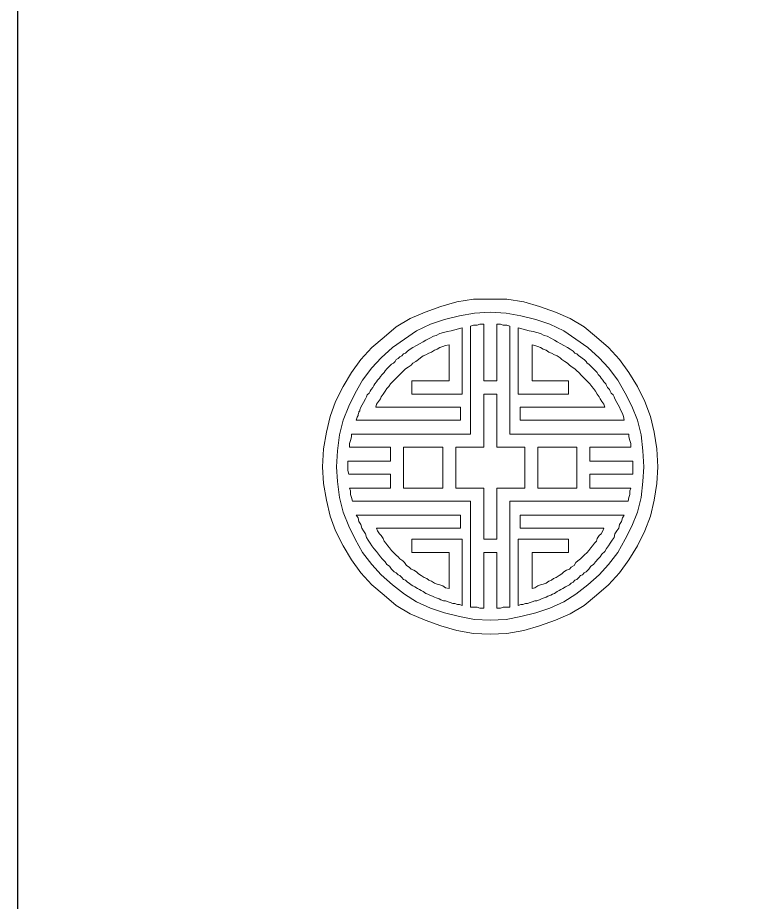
# Model space of a CAD drawing. Extents: x -66030 to 95157, y -13132 to 45879.
# Drawn here: x -66009 to -62877, y 12928 to 16638 of the extents above; entities that cross this region are included whole.
import ezdxf

# ---------------------------------------------------------------- set-up
doc = ezdxf.new("R2010")
doc.units = 0
doc.header["$LTSCALE"] = 100
doc.header["$MEASUREMENT"] = 0
doc.layers.get('0').update_dxf_attribs({"linetype": 'CONTINUOUS'})
doc.layers.add('3', color=11, linetype='CONTINUOUS')

msp = doc.modelspace()

# ---------------------------------------------------------------- linework, layer by layer
at = {"lineweight": 0}
for points in [[(-64027.2, 15457.9), (-63956.8, 15457.9), (-63886.5, 15446.2), (-63820.1, 15426.7), (-63753.7, 15403.2), (-63691.2, 15375.9), (-63632.6, 15340.7), (-63581.9, 15297.8), (-63531.1, 15254.8), (-63484.2, 15204), (-63445.2, 15149.4), (-63410, 15090.8), (-63378.8, 15028.3), (-63355.3, 14965.8), (-63339.7, 14899.4), (-63328, 14829.1), (-63324.1, 14754.8), (-63328, 14684.5), (-63339.7, 14614.2), (-63355.3, 14547.8), (-63378.8, 14485.3), (-63410, 14422.8), (-63445.2, 14364.3), (-63484.2, 14309.6), (-63531.1, 14258.8), (-63581.9, 14215.8), (-63632.6, 14172.9), (-63691.2, 14137.7), (-63753.7, 14110.4), (-63820.1, 14086.9), (-63886.5, 14067.4), (-63956.8, 14055.7), (-64027.2, 14051.8), (-64097.5, 14055.7), (-64167.8, 14067.4), (-64234.2, 14086.9), (-64300.6, 14110.4), (-64363.1, 14137.7), (-64421.7, 14172.9), (-64472.4, 14215.8), (-64523.2, 14258.8), (-64570.1, 14309.6), (-64609.1, 14364.3), (-64644.3, 14422.8), (-64675.5, 14485.3), (-64699, 14547.8), (-64714.6, 14614.2), (-64726.3, 14684.5), (-64730.2, 14754.8), (-64726.3, 14829.1), (-64714.6, 14899.4), (-64699, 14965.8), (-64675.5, 15028.3), (-64644.3, 15090.8), (-64609.1, 15149.4), (-64570.1, 15204), (-64523.2, 15254.8), (-64472.4, 15297.8), (-64421.7, 15340.7), (-64363.1, 15375.9), (-64300.6, 15403.2), (-64234.2, 15426.7), (-64167.8, 15446.2), (-64097.5, 15457.9), (-64027.2, 15457.9)], [(-64027.2, 15403.2), (-63960.8, 15399.3), (-63898.3, 15387.6), (-63835.8, 15372), (-63777.2, 15352.5), (-63718.6, 15325.1), (-63667.8, 15290), (-63617, 15254.8), (-63570.2, 15211.8), (-63531.1, 15168.9), (-63492, 15118.1), (-63460.8, 15063.4), (-63433.4, 15008.7), (-63410, 14950.1), (-63394.4, 14887.7), (-63386.6, 14821.2), (-63382.7, 14754.8), (-63386.6, 14692.4), (-63394.4, 14626), (-63410, 14563.5), (-63433.4, 14504.9), (-63460.8, 14450.2), (-63492, 14395.5), (-63531.1, 14344.7), (-63570.2, 14301.8), (-63617, 14258.8), (-63667.8, 14219.7), (-63718.6, 14188.5), (-63777.2, 14161.1), (-63835.8, 14141.6), (-63898.3, 14126), (-63960.8, 14114.3), (-64027.2, 14110.4), (-64093.6, 14114.3), (-64156, 14126), (-64218.5, 14141.6), (-64277.1, 14161.1), (-64335.7, 14188.5), (-64386.5, 14219.7), (-64437.3, 14258.8), (-64484.2, 14301.8), (-64523.2, 14344.7), (-64562.3, 14395.5), (-64593.5, 14450.2), (-64620.9, 14504.9), (-64644.3, 14563.5), (-64659.9, 14626), (-64667.7, 14692.4), (-64671.6, 14754.8), (-64667.7, 14821.2), (-64659.9, 14887.7), (-64644.3, 14950.1), (-64620.9, 15008.7), (-64593.5, 15063.4), (-64562.3, 15118.1), (-64523.2, 15168.9), (-64484.2, 15211.8), (-64437.3, 15254.8), (-64386.5, 15290), (-64335.7, 15325.1), (-64277.1, 15352.5), (-64218.5, 15372), (-64156, 15387.6), (-64093.6, 15399.3), (-64027.2, 15403.2)], [(-63609.2, 14665), (-63609.2, 14723.6), (-63429.5, 14723.6), (-63429.5, 14739.2), (-63429.5, 14754.8), (-63429.5, 14766.6), (-63429.5, 14778.3), (-63609.2, 14778.3), (-63609.2, 14836.9), (-63437.4, 14836.9), (-63437.4, 14852.5), (-63441.3, 14864.2), (-63445.2, 14879.8), (-63445.2, 14891.6), (-63945.1, 14891.6), (-63945.1, 15344.6), (-63956.8, 15348.6), (-63972.5, 15348.6), (-63984.2, 15352.5), (-63999.8, 15352.5), (-63999.8, 15114.2), (-64054.5, 15114.2), (-64054.5, 15352.5), (-64070.1, 15352.5), (-64081.8, 15348.6), (-64097.5, 15348.6), (-64109.2, 15344.6), (-64109.2, 14891.6), (-64609.1, 14891.6), (-64609.1, 14879.8), (-64613, 14864.2), (-64617, 14852.5), (-64617, 14836.9), (-64445.1, 14836.9), (-64445.1, 14778.3), (-64624.8, 14778.3), (-64624.8, 14766.6), (-64624.8, 14754.8), (-64624.8, 14739.2), (-64620.9, 14723.6), (-64445.1, 14723.6), (-64445.1, 14665), (-64617, 14665), (-64613, 14653.3), (-64613, 14637.7), (-64609.1, 14626), (-64605.2, 14610.3), (-64109.2, 14610.3), (-64109.2, 14165), (-64097.5, 14165), (-64081.8, 14165), (-64070.1, 14161.1), (-64054.5, 14161.1), (-64054.5, 14395.5), (-63999.8, 14395.5), (-63999.8, 14161.1), (-63984.2, 14161.1), (-63972.5, 14165), (-63956.8, 14165), (-63945.1, 14165), (-63945.1, 14610.3), (-63449.1, 14610.3), (-63445.2, 14626), (-63441.3, 14637.7), (-63441.3, 14653.3), (-63437.4, 14665), (-63609.2, 14665)], [(-64374.8, 15239.2), (-64382.6, 15231.4), (-64390.4, 15227.5), (-64398.2, 15219.7), (-64406, 15215.8), (-64413.8, 15207.9), (-64421.7, 15204), (-64425.6, 15196.2), (-64433.4, 15188.4), (-64441.2, 15184.5), (-64449, 15176.7), (-64456.8, 15168.9), (-64460.7, 15165), (-64468.5, 15157.2), (-64472.4, 15149.4), (-64480.2, 15141.5), (-64488.1, 15133.7), (-64492, 15125.9), (-64499.8, 15118.1), (-64503.7, 15110.3), (-64511.5, 15102.5), (-64515.4, 15094.7), (-64519.3, 15086.9), (-64527.1, 15079), (-64531, 15071.2), (-64534.9, 15063.4), (-64542.7, 15055.6), (-64546.6, 15047.8), (-64550.6, 15040), (-64558.4, 15024.4), (-64570.1, 15004.8), (-64574, 14993.1), (-64574, 14993.1), (-64574, 14993.1), (-64574, 14989.2), (-64574, 14989.2), (-64574, 14989.2), (-64574, 14989.2), (-64577.9, 14985.3), (-64577.9, 14985.3), (-64577.9, 14985.3), (-64577.9, 14985.3), (-64577.9, 14981.4), (-64577.9, 14981.4), (-64577.9, 14981.4), (-64581.8, 14973.6), (-64581.8, 14973.6), (-64581.8, 14973.6), (-64581.8, 14969.7), (-64581.8, 14969.7), (-64585.7, 14961.9), (-64589.6, 14950.1), (-64152.1, 14950.1), (-64152.1, 15004.8), (-64507.6, 15004.8), (-64503.7, 15016.5), (-64495.9, 15028.3), (-64488.1, 15040), (-64484.2, 15047.8), (-64476.3, 15059.5), (-64468.5, 15071.2), (-64460.7, 15082.9), (-64452.9, 15090.8), (-64445.1, 15102.5), (-64437.3, 15110.3), (-64425.6, 15122), (-64417.7, 15129.8), (-64409.9, 15137.6), (-64398.2, 15149.4), (-64390.4, 15157.2), (-64382.6, 15165), (-64370.9, 15172.8), (-64359.2, 15180.6), (-64351.3, 15188.4), (-64339.6, 15196.2), (-64327.9, 15204), (-64320.1, 15211.8), (-64308.4, 15219.7), (-64296.7, 15223.6), (-64284.9, 15231.4), (-64273.2, 15235.3), (-64261.5, 15243.1), (-64249.8, 15247), (-64238.1, 15254.8), (-64226.4, 15258.7), (-64214.6, 15262.6), (-64199, 15266.5), (-64199, 15114.2), (-64355.3, 15114.2), (-64355.3, 15059.5), (-64199, 15059.5), (-64167.8, 15059.5), (-64144.3, 15059.5), (-64144.3, 15282.2), (-64144.3, 15282.2), (-64144.3, 15336.8), (-64160, 15332.9), (-64175.6, 15329), (-64191.2, 15325.1), (-64206.8, 15321.2), (-64222.5, 15317.3), (-64238.1, 15313.4), (-64253.7, 15305.6), (-64265.4, 15301.7), (-64281, 15293.9), (-64296.7, 15286.1), (-64308.4, 15278.2), (-64324, 15270.4), (-64335.7, 15262.6), (-64351.3, 15254.8), (-64363.1, 15247), (-64374.8, 15239.2)], [(-63484.2, 15004.8), (-63480.3, 14993.1), (-63472.5, 14977.5), (-63468.6, 14965.8), (-63464.7, 14950.1), (-63902.2, 14950.1), (-63902.2, 15004.8), (-63546.7, 15004.8), (-63550.6, 15016.5), (-63558.4, 15028.3), (-63566.2, 15040), (-63570.2, 15047.8), (-63578, 15059.5), (-63585.8, 15071.2), (-63593.6, 15082.9), (-63601.4, 15090.8), (-63609.2, 15102.5), (-63617, 15110.3), (-63628.7, 15122), (-63636.6, 15129.8), (-63644.4, 15137.6), (-63656.1, 15149.4), (-63663.9, 15157.2), (-63671.7, 15165), (-63683.4, 15172.8), (-63695.1, 15180.6), (-63703, 15188.4), (-63714.7, 15196.2), (-63726.4, 15204), (-63734.2, 15211.8), (-63745.9, 15219.7), (-63757.6, 15223.6), (-63769.4, 15231.4), (-63781.1, 15235.3), (-63792.8, 15243.1), (-63804.5, 15247), (-63816.2, 15254.8), (-63827.9, 15258.7), (-63839.7, 15262.6), (-63851.4, 15266.5), (-63851.4, 15114.2), (-63699.1, 15114.2), (-63699.1, 15059.5), (-63851.4, 15059.5), (-63886.5, 15059.5), (-63910, 15059.5), (-63910, 15282.2), (-63910, 15282.2), (-63910, 15336.8), (-63894.3, 15332.9), (-63878.7, 15329), (-63863.1, 15325.1), (-63847.5, 15321.2), (-63831.9, 15317.3), (-63816.2, 15313.4), (-63800.6, 15305.6), (-63788.9, 15301.7), (-63773.3, 15293.9), (-63757.6, 15286.1), (-63745.9, 15278.2), (-63730.3, 15270.4), (-63718.6, 15262.6), (-63703, 15254.8), (-63691.2, 15247), (-63679.5, 15239.2), (-63671.7, 15231.4), (-63663.9, 15227.5), (-63656.1, 15219.7), (-63648.3, 15215.8), (-63640.5, 15207.9), (-63632.6, 15204), (-63624.8, 15196.2), (-63620.9, 15188.4), (-63613.1, 15184.5), (-63605.3, 15176.7), (-63597.5, 15168.9), (-63593.6, 15165), (-63585.8, 15157.2), (-63578, 15149.4), (-63574.1, 15141.5), (-63566.2, 15133.7), (-63562.3, 15125.9), (-63554.5, 15118.1), (-63550.6, 15110.3), (-63542.8, 15102.5), (-63538.9, 15094.7), (-63535, 15086.9), (-63527.2, 15079), (-63523.3, 15071.2), (-63519.4, 15063.4), (-63511.6, 15055.6), (-63507.7, 15047.8), (-63503.8, 15040), (-63495.9, 15024.4), (-63484.2, 15004.8), (-63484.2, 15004.8)], [(-63999.8, 14610.3), (-63999.8, 14610.3), (-63999.8, 14665), (-63999.8, 14665), (-63945.1, 14665), (-63882.6, 14665), (-63882.6, 14836.9), (-63945.1, 14836.9), (-63952.9, 14836.9), (-63999.8, 14836.9), (-63999.8, 15059.5), (-64054.5, 15059.5), (-64054.5, 14836.9), (-64101.4, 14836.9), (-64109.2, 14836.9), (-64171.7, 14836.9), (-64171.7, 14665), (-64109.2, 14665), (-64054.5, 14665), (-64054.5, 14665), (-64054.5, 14610.3), (-64054.5, 14610.3), (-64054.5, 14450.2), (-63999.8, 14450.2), (-63999.8, 14610.3)], [(-64390.4, 14836.9), (-64390.4, 14665), (-64226.4, 14665), (-64226.4, 14836.9), (-64390.4, 14836.9)], [(-63663.9, 14836.9), (-63663.9, 14665), (-63827.9, 14665), (-63827.9, 14836.9), (-63663.9, 14836.9)], [(-64589.6, 14551.7), (-64581.8, 14540), (-64577.9, 14524.4), (-64570.1, 14512.7), (-64566.2, 14497.1), (-64566.2, 14497.1), (-64558.4, 14485.3), (-64550.6, 14473.6), (-64546.6, 14458), (-64538.8, 14446.3), (-64531, 14434.6), (-64523.2, 14422.8), (-64515.4, 14411.1), (-64503.7, 14399.4), (-64495.9, 14387.7), (-64488.1, 14376), (-64480.2, 14368.2), (-64468.5, 14356.4), (-64460.7, 14344.7), (-64449, 14336.9), (-64441.2, 14325.2), (-64429.5, 14313.5), (-64421.7, 14309.6), (-64413.8, 14301.8), (-64406, 14297.8), (-64398.2, 14290), (-64390.4, 14282.2), (-64382.6, 14278.3), (-64374.8, 14270.5), (-64367, 14266.6), (-64359.2, 14258.8), (-64351.3, 14254.9), (-64343.5, 14251), (-64331.8, 14243.2), (-64324, 14239.3), (-64316.2, 14235.4), (-64308.4, 14231.4), (-64296.7, 14223.6), (-64288.9, 14219.7), (-64281, 14215.8), (-64269.3, 14211.9), (-64261.5, 14208), (-64253.7, 14204.1), (-64242, 14200.2), (-64234.2, 14196.3), (-64222.5, 14192.4), (-64214.6, 14192.4), (-64202.9, 14188.5), (-64195.1, 14184.6), (-64183.4, 14180.7), (-64175.6, 14180.7), (-64163.9, 14176.8), (-64156, 14176.8), (-64144.3, 14172.9), (-64144.3, 14227.5), (-64144.3, 14227.5), (-64144.3, 14450.2), (-64167.8, 14450.2), (-64199, 14450.2), (-64355.3, 14450.2), (-64355.3, 14395.5), (-64199, 14395.5), (-64199, 14243.2), (-64214.6, 14247.1), (-64226.4, 14254.9), (-64238.1, 14258.8), (-64249.8, 14262.7), (-64261.5, 14266.6), (-64273.2, 14274.4), (-64284.9, 14278.3), (-64292.8, 14286.1), (-64304.5, 14290), (-64316.2, 14297.8), (-64327.9, 14305.7), (-64335.7, 14313.5), (-64347.4, 14321.3), (-64359.2, 14325.2), (-64367, 14333), (-64378.7, 14340.8), (-64386.5, 14352.5), (-64394.3, 14360.3), (-64406, 14368.2), (-64413.8, 14376), (-64421.7, 14383.8), (-64433.4, 14395.5), (-64441.2, 14403.3), (-64449, 14415), (-64456.8, 14422.8), (-64464.6, 14434.6), (-64472.4, 14442.4), (-64476.3, 14454.1), (-64484.2, 14465.8), (-64492, 14473.6), (-64499.8, 14485.3), (-64503.7, 14497.1), (-64152.1, 14497.1), (-64152.1, 14551.7), (-64589.6, 14551.7)], [(-63464.7, 14551.7), (-63472.5, 14540), (-63476.4, 14524.4), (-63484.2, 14512.7), (-63488.1, 14497.1), (-63495.9, 14485.3), (-63503.8, 14473.6), (-63507.7, 14458), (-63515.5, 14446.3), (-63523.3, 14434.6), (-63531.1, 14422.8), (-63538.9, 14411.1), (-63546.7, 14399.4), (-63558.4, 14387.7), (-63566.2, 14376), (-63574.1, 14368.2), (-63585.8, 14356.4), (-63593.6, 14344.7), (-63605.3, 14336.9), (-63613.1, 14325.2), (-63624.8, 14313.5), (-63632.6, 14309.6), (-63640.5, 14301.8), (-63648.3, 14297.8), (-63656.1, 14290), (-63663.9, 14282.2), (-63671.7, 14278.3), (-63679.5, 14270.5), (-63687.3, 14266.6), (-63695.1, 14258.8), (-63703, 14254.9), (-63710.8, 14251), (-63722.5, 14243.2), (-63730.3, 14239.3), (-63738.1, 14235.4), (-63745.9, 14231.4), (-63757.6, 14223.6), (-63765.5, 14219.7), (-63773.3, 14215.8), (-63785, 14211.9), (-63792.8, 14208), (-63800.6, 14204.1), (-63812.3, 14200.2), (-63820.1, 14196.3), (-63831.9, 14192.4), (-63839.7, 14192.4), (-63851.4, 14188.5), (-63859.2, 14184.6), (-63870.9, 14180.7), (-63878.7, 14180.7), (-63890.4, 14176.8), (-63898.3, 14176.8), (-63910, 14172.9), (-63910, 14227.5), (-63910, 14227.5), (-63910, 14450.2), (-63886.5, 14450.2), (-63851.4, 14450.2), (-63699.1, 14450.2), (-63699.1, 14395.5), (-63851.4, 14395.5), (-63851.4, 14243.2), (-63839.7, 14247.1), (-63827.9, 14254.9), (-63816.2, 14258.8), (-63804.5, 14262.7), (-63792.8, 14266.6), (-63781.1, 14274.4), (-63769.4, 14278.3), (-63761.5, 14286.1), (-63749.8, 14290), (-63738.1, 14297.8), (-63726.4, 14305.7), (-63718.6, 14313.5), (-63706.9, 14321.3), (-63695.1, 14325.2), (-63687.3, 14333), (-63675.6, 14340.8), (-63667.8, 14352.5), (-63660, 14360.3), (-63648.3, 14368.2), (-63640.5, 14376), (-63632.6, 14383.8), (-63620.9, 14395.5), (-63613.1, 14403.3), (-63605.3, 14415), (-63597.5, 14422.8), (-63589.7, 14434.6), (-63581.9, 14442.4), (-63578, 14454.1), (-63570.2, 14465.8), (-63562.3, 14473.6), (-63554.5, 14485.3), (-63550.6, 14497.1), (-63902.2, 14497.1), (-63902.2, 14551.7), (-63464.7, 14551.7)]]:
    msp.add_lwpolyline(points, close=True, dxfattribs=at)
at = {"layer": '3', "color": 2}
msp.add_lwpolyline([(95156.9, -13132.3), (-66009.4, -13132.3), (-66009.4, 45878.9), (95156.9, 45878.9)], close=True, dxfattribs=at)

doc.saveas('drawing.dxf')
